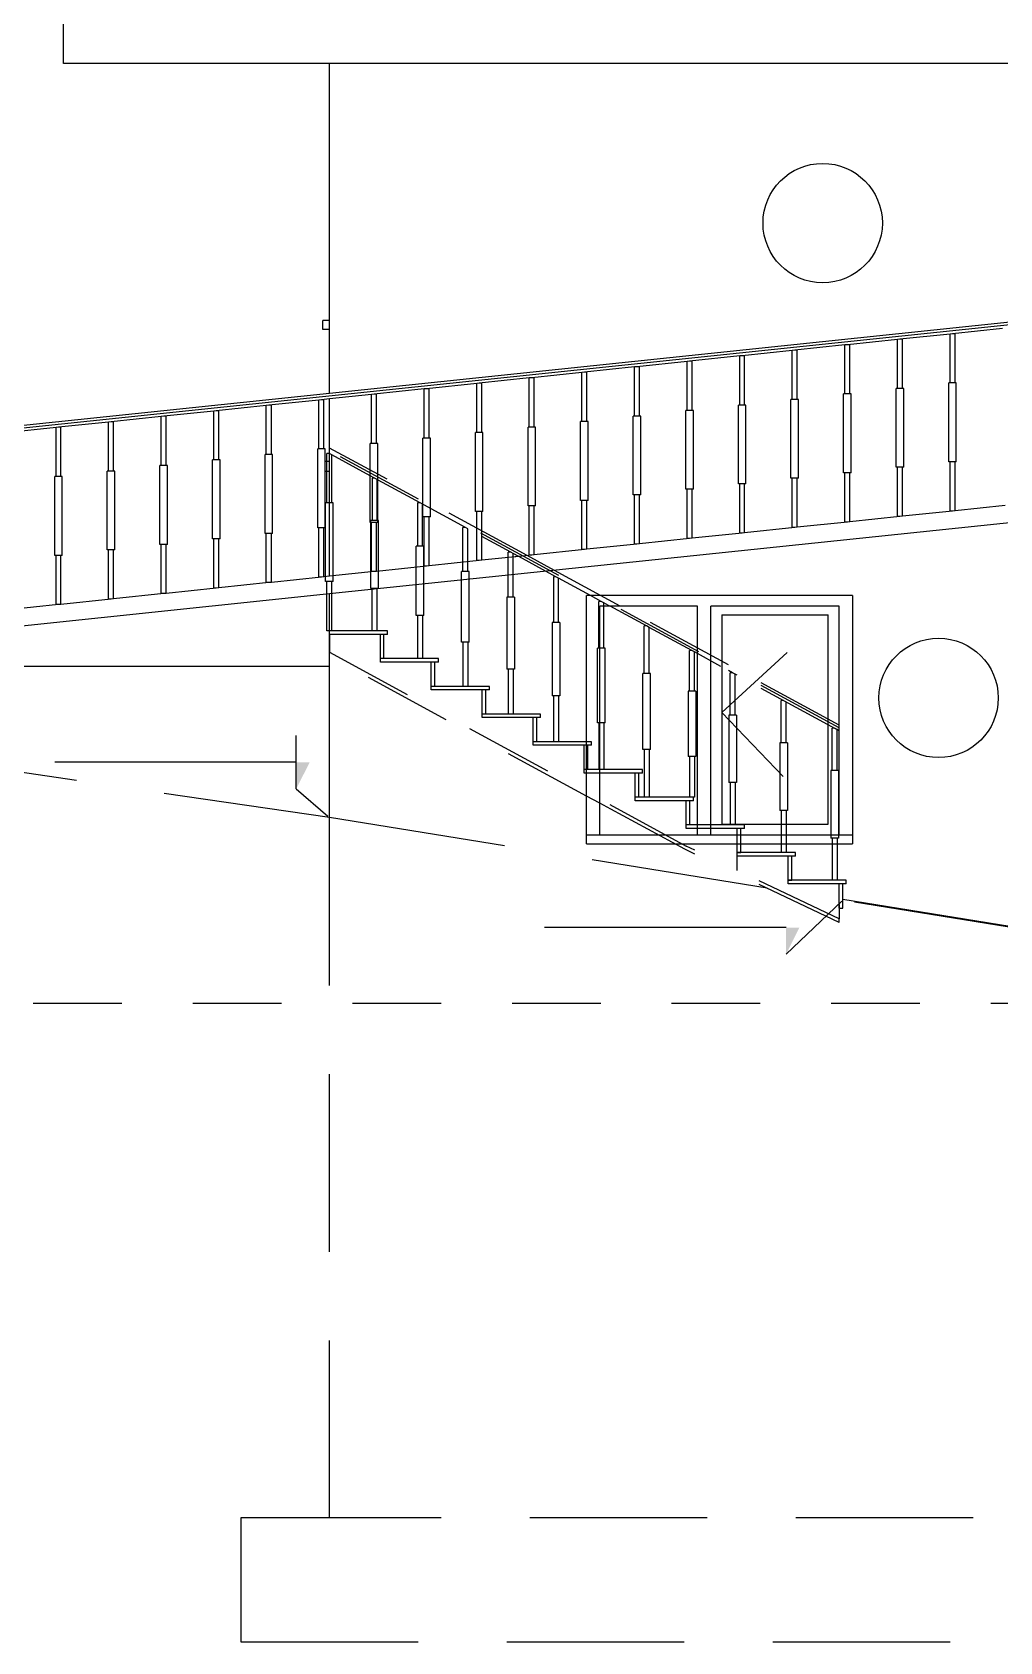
# Model space of a CAD drawing. Header units: metres. Extents: x -220 to 294, y -29 to 18.
# Drawn here: x -184.3 to -182.936, y 10.896 to 13.165 of the extents above; entities that cross this region are included whole.
import ezdxf

# ---------------------------------------------------------------- set-up
doc = ezdxf.new("R2010")
doc.units = ezdxf.units.M
doc.header["$MEASUREMENT"] = 0
doc.linetypes.add('DASHED2', pattern=[0.375, 0.25, -0.125])
doc.linetypes.add('DASHED4', pattern=[0.1875, 0.125, -0.0625])
for name, color, linetype in [('Cember', 7, 'Continuous'), ('Cizgi', 7, 'Continuous'), ('Kesit_Kot', 7, 'Continuous'), ('Rota', 7, 'Continuous')]:
    doc.layers.add(name, color=color, linetype=linetype)

msp = doc.modelspace()

# ---------------------------------------------------------------- hatches: boundary and pattern name
at = {"layer": 'Kesit_Kot', "linetype": 'Continuous', "lineweight": -3}
for points in [[(-183.9277, 12.0987), (-183.9089, 12.1362), (-183.9277, 12.1362)], [(-183.2374, 11.8655), (-183.2186, 11.903), (-183.2374, 11.903)]]:
    msp.add_hatch(color=251, dxfattribs=at).paths.add_polyline_path(points)

# ---------------------------------------------------------------- linework, layer by layer
at = {"layer": 'Cember', "color": 237, "linetype": 'Continuous', "lineweight": -3}
for centre in [(-183.1857, 12.8962), (-183.0223, 12.2268)]:
    msp.add_circle(centre, 0.0841, dxfattribs=at)
at = {"layer": 'Cizgi', "color": 251, "linetype": 'Continuous', "lineweight": -3}
for points in [[(-184.2561, 13.1212), (-184.2561, 13.2712)], [(-183.8811, 13.1212), (-184.2561, 13.1212)], [(-182.1311, 13.1212), (-183.8811, 13.1212)], [(-183.8811, 12.7587), (-183.8811, 13.1212)], [(-182.7061, 12.7752), (-184.8561, 12.5502)], [(-182.7061, 12.7791), (-183.8811, 12.6561)], [(-183.8905, 12.7462), (-183.8905, 12.7587)], [(-183.8811, 12.7587), (-183.8905, 12.7587)], [(-183.8811, 12.7462), (-183.8811, 12.7587)], [(-183.8811, 12.7462), (-183.8905, 12.7462)], [(-183.8811, 12.6561), (-183.8811, 12.7462)], [(-183.0803, 12.7321), (-183.1509, 12.7247)], [(-183.0768, 12.7325), (-183.0803, 12.7321)], [(-183.0803, 12.663), (-183.0803, 12.7321)], [(-183.0062, 12.7398), (-183.0768, 12.7325)], [(-183.0733, 12.7325), (-183.0768, 12.7325)], [(-183.0733, 12.663), (-183.0733, 12.7325)], [(-183.0027, 12.7402), (-183.0062, 12.7398)], [(-183.0062, 12.6708), (-183.0062, 12.7398)], [(-182.9321, 12.7476), (-183.0027, 12.7402)], [(-182.9991, 12.7402), (-183.0027, 12.7402)], [(-182.9991, 12.6708), (-182.9991, 12.7402)], [(-183.3027, 12.7088), (-183.3733, 12.7014)], [(-183.2992, 12.7092), (-183.3027, 12.7088)], [(-183.3027, 12.6397), (-183.3027, 12.7088)], [(-183.2286, 12.7166), (-183.2992, 12.7092)], [(-183.2957, 12.7092), (-183.2992, 12.7092)], [(-183.2957, 12.6397), (-183.2957, 12.7092)], [(-183.2251, 12.7169), (-183.2286, 12.7166)], [(-183.2286, 12.6475), (-183.2286, 12.7166)], [(-183.1545, 12.7243), (-183.2251, 12.7169)], [(-183.2215, 12.7169), (-183.2251, 12.7169)], [(-183.2215, 12.6475), (-183.2215, 12.7169)], [(-183.1509, 12.7247), (-183.1545, 12.7243)], [(-183.1545, 12.6553), (-183.1545, 12.7243)], [(-183.1474, 12.7247), (-183.1509, 12.7247)], [(-183.1474, 12.6553), (-183.1474, 12.7247)], [(-183.5252, 12.6855), (-183.5958, 12.6781)], [(-183.5216, 12.6859), (-183.5252, 12.6855)], [(-183.5252, 12.6165), (-183.5252, 12.6855)], [(-183.451, 12.6933), (-183.5216, 12.6859)], [(-183.5181, 12.6859), (-183.5216, 12.6859)], [(-183.5181, 12.6165), (-183.5181, 12.6859)], [(-183.4475, 12.6937), (-183.451, 12.6933)], [(-183.451, 12.6242), (-183.451, 12.6933)], [(-183.3769, 12.7011), (-183.4475, 12.6937)], [(-183.4439, 12.6937), (-183.4475, 12.6937)], [(-183.4439, 12.6242), (-183.4439, 12.6937)], [(-183.3733, 12.7014), (-183.3769, 12.7011)], [(-183.3769, 12.632), (-183.3769, 12.7011)], [(-183.3698, 12.7014), (-183.3733, 12.7014)], [(-183.3698, 12.632), (-183.3698, 12.7014)], [(-183.7476, 12.6623), (-183.8182, 12.6549)], [(-183.744, 12.6626), (-183.7476, 12.6623)], [(-183.7476, 12.5932), (-183.7476, 12.6623)], [(-183.6734, 12.67), (-183.744, 12.6626)], [(-183.7405, 12.6626), (-183.744, 12.6626)], [(-183.7405, 12.5932), (-183.7405, 12.6626)], [(-183.6699, 12.6704), (-183.6734, 12.67)], [(-183.6734, 12.6009), (-183.6734, 12.67)], [(-183.5993, 12.6778), (-183.6699, 12.6704)], [(-183.6664, 12.6704), (-183.6699, 12.6704)], [(-183.6664, 12.6009), (-183.6664, 12.6704)], [(-183.5958, 12.6781), (-183.5993, 12.6778)], [(-183.5993, 12.6087), (-183.5993, 12.6778)], [(-183.5922, 12.6781), (-183.5958, 12.6781)], [(-183.5922, 12.6087), (-183.5922, 12.6781)], [(-183.0821, 12.5519), (-183.0821, 12.663)], [(-183.0803, 12.663), (-183.0821, 12.663)], [(-183.0733, 12.663), (-183.0803, 12.663)], [(-183.0715, 12.663), (-183.0733, 12.663)], [(-183.0715, 12.5519), (-183.0715, 12.663)], [(-183.008, 12.5597), (-183.008, 12.6708)], [(-183.0062, 12.6708), (-183.008, 12.6708)], [(-182.9991, 12.6708), (-183.0062, 12.6708)], [(-182.9974, 12.6708), (-182.9991, 12.6708)], [(-182.9974, 12.5597), (-182.9974, 12.6708)], [(-183.8811, 12.6561), (-184.8561, 12.5541)], [(-183.97, 12.639), (-184.0406, 12.6316)], [(-183.9664, 12.6394), (-183.97, 12.639)], [(-183.97, 12.5699), (-183.97, 12.639)], [(-183.8958, 12.6467), (-183.9664, 12.6394)], [(-183.9629, 12.6394), (-183.9664, 12.6394)], [(-183.9629, 12.5699), (-183.9629, 12.6394)], [(-183.8923, 12.6471), (-183.8958, 12.6467)], [(-183.8958, 12.5777), (-183.8958, 12.6467)], [(-183.8811, 12.6483), (-183.8923, 12.6471)], [(-183.8888, 12.6471), (-183.8923, 12.6471)], [(-183.8888, 12.5777), (-183.8888, 12.6471)], [(-183.8217, 12.6545), (-183.8811, 12.6483)], [(-183.8811, 12.56), (-183.8811, 12.6483)], [(-183.8182, 12.6549), (-183.8217, 12.6545)], [(-183.8217, 12.5854), (-183.8217, 12.6545)], [(-183.8146, 12.6549), (-183.8182, 12.6549)], [(-183.8146, 12.5854), (-183.8146, 12.6549)], [(-183.3045, 12.5286), (-183.3045, 12.6397)], [(-183.3027, 12.6397), (-183.3045, 12.6397)], [(-183.2957, 12.6397), (-183.3027, 12.6397)], [(-183.2939, 12.6397), (-183.2957, 12.6397)], [(-183.2939, 12.5286), (-183.2939, 12.6397)], [(-183.2304, 12.5364), (-183.2304, 12.6475)], [(-183.2286, 12.6475), (-183.2304, 12.6475)], [(-183.2215, 12.6475), (-183.2286, 12.6475)], [(-183.2198, 12.6475), (-183.2215, 12.6475)], [(-183.2198, 12.5364), (-183.2198, 12.6475)], [(-183.1562, 12.5441), (-183.1562, 12.6553)], [(-183.1545, 12.6553), (-183.1562, 12.6553)], [(-183.1474, 12.6553), (-183.1545, 12.6553)], [(-183.1456, 12.6553), (-183.1474, 12.6553)], [(-183.1456, 12.5441), (-183.1456, 12.6553)], [(-184.1924, 12.6157), (-184.263, 12.6083)], [(-184.1889, 12.6161), (-184.1924, 12.6157)], [(-184.1924, 12.5466), (-184.1924, 12.6157)], [(-184.1183, 12.6235), (-184.1889, 12.6161)], [(-184.1853, 12.6161), (-184.1889, 12.6161)], [(-184.1853, 12.5466), (-184.1853, 12.6161)], [(-184.1147, 12.6238), (-184.1183, 12.6235)], [(-184.1183, 12.5544), (-184.1183, 12.6235)], [(-184.0441, 12.6312), (-184.1147, 12.6238)], [(-184.1112, 12.6238), (-184.1147, 12.6238)], [(-184.1112, 12.5544), (-184.1112, 12.6238)], [(-184.0406, 12.6316), (-184.0441, 12.6312)], [(-184.0441, 12.5622), (-184.0441, 12.6312)], [(-184.037, 12.6316), (-184.0406, 12.6316)], [(-184.037, 12.5622), (-184.037, 12.6316)], [(-183.5269, 12.5053), (-183.5269, 12.6165)], [(-183.5252, 12.6165), (-183.5269, 12.6165)], [(-183.5181, 12.6165), (-183.5252, 12.6165)], [(-183.5163, 12.6165), (-183.5181, 12.6165)], [(-183.5163, 12.5053), (-183.5163, 12.6165)], [(-183.4528, 12.5131), (-183.4528, 12.6242)], [(-183.451, 12.6242), (-183.4528, 12.6242)], [(-183.4439, 12.6242), (-183.451, 12.6242)], [(-183.4422, 12.6242), (-183.4439, 12.6242)], [(-183.4422, 12.5131), (-183.4422, 12.6242)], [(-183.3786, 12.5209), (-183.3786, 12.632)], [(-183.3769, 12.632), (-183.3786, 12.632)], [(-183.3698, 12.632), (-183.3769, 12.632)], [(-183.368, 12.632), (-183.3698, 12.632)], [(-183.368, 12.5209), (-183.368, 12.632)], [(-184.2665, 12.6079), (-184.3371, 12.6006)], [(-184.263, 12.6083), (-184.2665, 12.6079)], [(-184.2665, 12.5389), (-184.2665, 12.6079)], [(-184.2595, 12.6083), (-184.263, 12.6083)], [(-184.2595, 12.5389), (-184.2595, 12.6083)], [(-183.7493, 12.4821), (-183.7493, 12.5932)], [(-183.7476, 12.5932), (-183.7493, 12.5932)], [(-183.7405, 12.5932), (-183.7476, 12.5932)], [(-183.7387, 12.5932), (-183.7405, 12.5932)], [(-183.7387, 12.4821), (-183.7387, 12.5932)], [(-183.6752, 12.4898), (-183.6752, 12.6009)], [(-183.6734, 12.6009), (-183.6752, 12.6009)], [(-183.6664, 12.6009), (-183.6734, 12.6009)], [(-183.6646, 12.6009), (-183.6664, 12.6009)], [(-183.6646, 12.4898), (-183.6646, 12.6009)], [(-183.6011, 12.4976), (-183.6011, 12.6087)], [(-183.5993, 12.6087), (-183.6011, 12.6087)], [(-183.5922, 12.6087), (-183.5993, 12.6087)], [(-183.5905, 12.6087), (-183.5922, 12.6087)], [(-183.5905, 12.4976), (-183.5905, 12.6087)], [(-183.8976, 12.4666), (-183.8976, 12.5777)], [(-183.8958, 12.5777), (-183.8976, 12.5777)], [(-183.8888, 12.5777), (-183.8958, 12.5777)], [(-183.887, 12.5777), (-183.8888, 12.5777)], [(-183.887, 12.56), (-183.887, 12.5777)], [(-183.8235, 12.4743), (-183.8235, 12.5854)], [(-183.8217, 12.5854), (-183.8235, 12.5854)], [(-183.8146, 12.5854), (-183.8217, 12.5854)], [(-183.8129, 12.5854), (-183.8146, 12.5854)], [(-183.8129, 12.4743), (-183.8129, 12.5854)], [(-184.12, 12.4433), (-184.12, 12.5544)], [(-184.1183, 12.5544), (-184.12, 12.5544)], [(-184.1112, 12.5544), (-184.1183, 12.5544)], [(-184.1094, 12.5544), (-184.1112, 12.5544)], [(-184.1094, 12.4433), (-184.1094, 12.5544)], [(-184.0459, 12.451), (-184.0459, 12.5622)], [(-184.0441, 12.5622), (-184.0459, 12.5622)], [(-184.037, 12.5622), (-184.0441, 12.5622)], [(-184.0353, 12.5622), (-184.037, 12.5622)], [(-184.0353, 12.451), (-184.0353, 12.5622)], [(-183.9717, 12.4588), (-183.9717, 12.5699)], [(-183.97, 12.5699), (-183.9717, 12.5699)], [(-183.9629, 12.5699), (-183.97, 12.5699)], [(-183.9611, 12.5699), (-183.9629, 12.5699)], [(-183.9611, 12.4588), (-183.9611, 12.5699)], [(-183.8811, 12.56), (-183.887, 12.56)], [(-183.887, 12.5462), (-183.887, 12.56)], [(-183.8811, 12.5462), (-183.8811, 12.56)], [(-183.0803, 12.5519), (-183.0821, 12.5519)], [(-183.0803, 12.4825), (-183.0803, 12.5519)], [(-183.0733, 12.5519), (-183.0803, 12.5519)], [(-183.0733, 12.4828), (-183.0733, 12.5519)], [(-183.0715, 12.5519), (-183.0733, 12.5519)], [(-183.0062, 12.5597), (-183.008, 12.5597)], [(-183.0062, 12.4902), (-183.0062, 12.5597)], [(-182.9991, 12.5597), (-183.0062, 12.5597)], [(-182.9991, 12.4906), (-182.9991, 12.5597)], [(-182.9974, 12.5597), (-182.9991, 12.5597)], [(-184.2683, 12.4278), (-184.2683, 12.5389)], [(-184.2665, 12.5389), (-184.2683, 12.5389)], [(-184.2595, 12.5389), (-184.2665, 12.5389)], [(-184.2577, 12.5389), (-184.2595, 12.5389)], [(-184.2577, 12.4278), (-184.2577, 12.5389)], [(-184.1942, 12.4355), (-184.1942, 12.5466)], [(-184.1924, 12.5466), (-184.1942, 12.5466)], [(-184.1853, 12.5466), (-184.1924, 12.5466)], [(-184.1836, 12.5466), (-184.1853, 12.5466)], [(-184.1836, 12.4355), (-184.1836, 12.5466)], [(-183.8811, 12.5462), (-183.887, 12.5462)], [(-183.887, 12.4666), (-183.887, 12.5462)], [(-183.8811, 12.3983), (-183.8811, 12.5462)], [(-183.3027, 12.5286), (-183.3045, 12.5286)], [(-183.3027, 12.4592), (-183.3027, 12.5286)], [(-183.2957, 12.5286), (-183.3027, 12.5286)], [(-183.2957, 12.4596), (-183.2957, 12.5286)], [(-183.2939, 12.5286), (-183.2957, 12.5286)], [(-183.2286, 12.5364), (-183.2304, 12.5364)], [(-183.2286, 12.4669), (-183.2286, 12.5364)], [(-183.2215, 12.5364), (-183.2286, 12.5364)], [(-183.2198, 12.5364), (-183.2215, 12.5364)], [(-183.2215, 12.5212), (-183.2215, 12.5364)], [(-183.1545, 12.5441), (-183.1562, 12.5441)], [(-183.1545, 12.5212), (-183.1545, 12.5441)], [(-183.1474, 12.5441), (-183.1545, 12.5441)], [(-183.1474, 12.4751), (-183.1474, 12.5441)], [(-183.1456, 12.5441), (-183.1474, 12.5441)], [(-183.5252, 12.5053), (-183.5269, 12.5053)], [(-183.5252, 12.4359), (-183.5252, 12.5053)], [(-183.5181, 12.5053), (-183.5252, 12.5053)], [(-183.5181, 12.4363), (-183.5181, 12.5053)], [(-183.5163, 12.5053), (-183.5181, 12.5053)], [(-183.451, 12.5131), (-183.4528, 12.5131)], [(-183.451, 12.4437), (-183.451, 12.5131)], [(-183.4439, 12.5131), (-183.451, 12.5131)], [(-183.4439, 12.444), (-183.4439, 12.5131)], [(-183.4422, 12.5131), (-183.4439, 12.5131)], [(-183.3769, 12.5209), (-183.3786, 12.5209)], [(-183.3769, 12.4514), (-183.3769, 12.5209)], [(-183.3698, 12.5209), (-183.3769, 12.5209)], [(-183.3698, 12.4518), (-183.3698, 12.5209)], [(-183.368, 12.5209), (-183.3698, 12.5209)], [(-183.2215, 12.4673), (-183.2215, 12.5212)], [(-183.1545, 12.4747), (-183.1545, 12.5212)], [(-182.7061, 12.4962), (-183.8811, 12.3733)], [(-183.7476, 12.4821), (-183.7493, 12.4821)], [(-183.7476, 12.4126), (-183.7476, 12.4821)], [(-183.7405, 12.4821), (-183.7476, 12.4821)], [(-183.7405, 12.413), (-183.7405, 12.4821)], [(-183.7387, 12.4821), (-183.7405, 12.4821)], [(-183.6734, 12.4898), (-183.6752, 12.4898)], [(-183.6734, 12.4204), (-183.6734, 12.4898)], [(-183.6664, 12.4898), (-183.6734, 12.4898)], [(-183.6664, 12.4208), (-183.6664, 12.4898)], [(-183.6646, 12.4898), (-183.6664, 12.4898)], [(-183.5993, 12.4976), (-183.6011, 12.4976)], [(-183.5993, 12.4281), (-183.5993, 12.4976)], [(-183.5922, 12.4976), (-183.5993, 12.4976)], [(-183.5922, 12.4285), (-183.5922, 12.4976)], [(-183.5905, 12.4976), (-183.5922, 12.4976)], [(-183.0768, 12.4825), (-183.1474, 12.4751)], [(-183.0768, 12.4825), (-183.0803, 12.4825)], [(-183.0733, 12.4828), (-183.0768, 12.4825)], [(-183.0027, 12.4902), (-183.0733, 12.4828)], [(-183.0027, 12.4902), (-183.0062, 12.4902)], [(-182.9991, 12.4906), (-183.0027, 12.4902)], [(-182.9285, 12.498), (-182.9991, 12.4906)], [(-183.97, 12.4588), (-183.9717, 12.4588)], [(-183.97, 12.3894), (-183.97, 12.4588)], [(-183.9629, 12.4588), (-183.97, 12.4588)], [(-183.9629, 12.3897), (-183.9629, 12.4588)], [(-183.9611, 12.4588), (-183.9629, 12.4588)], [(-183.8958, 12.4666), (-183.8976, 12.4666)], [(-183.8958, 12.3971), (-183.8958, 12.4666)], [(-183.8888, 12.4666), (-183.8958, 12.4666)], [(-183.8888, 12.3975), (-183.8888, 12.4666)], [(-183.887, 12.4666), (-183.8888, 12.4666)], [(-183.8217, 12.4743), (-183.8235, 12.4743)], [(-183.8217, 12.4049), (-183.8217, 12.4743)], [(-183.8146, 12.4743), (-183.8217, 12.4743)], [(-183.8146, 12.4052), (-183.8146, 12.4743)], [(-183.8129, 12.4743), (-183.8146, 12.4743)], [(-183.2992, 12.4592), (-183.3698, 12.4518)], [(-183.2992, 12.4592), (-183.3027, 12.4592)], [(-183.2957, 12.4596), (-183.2992, 12.4592)], [(-183.2251, 12.4669), (-183.2957, 12.4596)], [(-183.2251, 12.4669), (-183.2286, 12.4669)], [(-183.2215, 12.4673), (-183.2251, 12.4669)], [(-183.1509, 12.4747), (-183.2215, 12.4673)], [(-183.1509, 12.4747), (-183.1545, 12.4747)], [(-183.1474, 12.4751), (-183.1509, 12.4747)], [(-184.1924, 12.4355), (-184.1942, 12.4355)], [(-184.1924, 12.3661), (-184.1924, 12.4355)], [(-184.1853, 12.4355), (-184.1924, 12.4355)], [(-184.1853, 12.3664), (-184.1853, 12.4355)], [(-184.1836, 12.4355), (-184.1853, 12.4355)], [(-184.1183, 12.4433), (-184.12, 12.4433)], [(-184.1183, 12.3738), (-184.1183, 12.4433)], [(-184.1112, 12.4433), (-184.1183, 12.4433)], [(-184.1112, 12.3742), (-184.1112, 12.4433)], [(-184.1094, 12.4433), (-184.1112, 12.4433)], [(-184.0441, 12.451), (-184.0459, 12.451)], [(-184.0441, 12.3816), (-184.0441, 12.451)], [(-184.037, 12.451), (-184.0441, 12.451)], [(-184.037, 12.382), (-184.037, 12.451)], [(-184.0353, 12.451), (-184.037, 12.451)], [(-183.5216, 12.4359), (-183.5922, 12.4285)], [(-183.5216, 12.4359), (-183.5252, 12.4359)], [(-183.5181, 12.4363), (-183.5216, 12.4359)], [(-183.4475, 12.4437), (-183.5181, 12.4363)], [(-183.4475, 12.4437), (-183.451, 12.4437)], [(-183.4439, 12.444), (-183.4475, 12.4437)], [(-183.3733, 12.4514), (-183.4439, 12.444)], [(-183.3733, 12.4514), (-183.3769, 12.4514)], [(-183.3698, 12.4518), (-183.3733, 12.4514)], [(-184.2665, 12.4278), (-184.2683, 12.4278)], [(-184.2665, 12.3583), (-184.2665, 12.4278)], [(-184.2595, 12.4278), (-184.2665, 12.4278)], [(-184.2595, 12.3587), (-184.2595, 12.4278)], [(-184.2577, 12.4278), (-184.2595, 12.4278)], [(-183.744, 12.4126), (-183.8146, 12.4052)], [(-183.744, 12.4126), (-183.7476, 12.4126)], [(-183.7405, 12.413), (-183.744, 12.4126)], [(-183.6699, 12.4204), (-183.7405, 12.413)], [(-183.6699, 12.4204), (-183.6734, 12.4204)], [(-183.6664, 12.4208), (-183.6699, 12.4204)], [(-183.5958, 12.4281), (-183.6664, 12.4208)], [(-183.5958, 12.4281), (-183.5993, 12.4281)], [(-183.5922, 12.4285), (-183.5958, 12.4281)], [(-183.9664, 12.3894), (-184.037, 12.382)], [(-183.9664, 12.3894), (-183.97, 12.3894)], [(-183.9629, 12.3897), (-183.9664, 12.3894)], [(-183.8923, 12.3971), (-183.9629, 12.3897)], [(-183.8923, 12.3971), (-183.8958, 12.3971)], [(-183.8888, 12.3975), (-183.8923, 12.3971)], [(-183.8811, 12.3983), (-183.8888, 12.3975)], [(-183.8182, 12.4049), (-183.8811, 12.3983)], [(-183.8182, 12.4049), (-183.8217, 12.4049)], [(-183.8146, 12.4052), (-183.8182, 12.4049)], [(-183.8811, 12.3733), (-184.8561, 12.2712)], [(-184.1889, 12.3661), (-184.2595, 12.3587)], [(-184.1889, 12.3661), (-184.1924, 12.3661)], [(-184.1853, 12.3664), (-184.1889, 12.3661)], [(-184.1147, 12.3738), (-184.1853, 12.3664)], [(-184.1147, 12.3738), (-184.1183, 12.3738)], [(-184.1112, 12.3742), (-184.1147, 12.3738)], [(-184.0406, 12.3816), (-184.1112, 12.3742)], [(-184.0406, 12.3816), (-184.0441, 12.3816)], [(-184.037, 12.382), (-184.0406, 12.3816)], [(-183.8811, 12.0587), (-183.8811, 12.3733)], [(-183.5186, 12.0212), (-183.5186, 12.3712)], [(-183.1436, 12.3712), (-183.5186, 12.3712)], [(-183.1436, 12.3712), (-183.1436, 12.0212)], [(-184.263, 12.3583), (-184.3336, 12.3509)], [(-184.263, 12.3583), (-184.2665, 12.3583)], [(-184.2595, 12.3587), (-184.263, 12.3583)], [(-183.3624, 12.3562), (-183.4999, 12.3562)], [(-183.4999, 12.0337), (-183.4999, 12.3562)], [(-183.3624, 12.0337), (-183.3624, 12.3562)], [(-183.1624, 12.3562), (-183.3436, 12.3562)], [(-183.3436, 12.0337), (-183.3436, 12.3562)], [(-183.328, 12.3437), (-183.328, 12.0487)], [(-183.328, 12.3437), (-183.178, 12.3437)], [(-183.178, 12.0487), (-183.178, 12.3437)], [(-183.1624, 12.0337), (-183.1624, 12.3562)], [(-183.8811, 12.2712), (-186.1102, 12.2712)], [(-183.328, 12.0487), (-183.178, 12.0487)], [(-183.5186, 12.0337), (-183.1436, 12.0337)], [(-183.5186, 12.0212), (-183.1436, 12.0212)], [(-183.1574, 11.9431), (-180.8439, 11.5693)]]:
    msp.add_lwpolyline(points, dxfattribs=at)
at = {"layer": 'Cizgi', "color": 251, "linetype": 'DASHED4', "lineweight": -3}
for points in [[(-183.8811, 12.5712), (-183.8846, 12.5712)], [(-183.8846, 12.56), (-183.8846, 12.5712)], [(-183.6022, 12.4275), (-183.8811, 12.5791)], [(-183.1624, 12.1845), (-183.8811, 12.5752)], [(-183.8776, 12.5693), (-183.8811, 12.5712)], [(-183.8846, 12.5462), (-183.8846, 12.56)], [(-183.8776, 12.5018), (-183.8776, 12.5693)], [(-183.8235, 12.5399), (-183.8776, 12.5693)], [(-183.8846, 12.5018), (-183.8846, 12.5462)], [(-183.7533, 12.5018), (-183.8235, 12.5399)], [(-183.8172, 12.5365), (-183.8207, 12.5365)], [(-183.8207, 12.5365), (-183.8207, 12.4767)], [(-183.8137, 12.4767), (-183.8137, 12.5346)], [(-183.8846, 12.5018), (-183.8864, 12.5018)], [(-183.8864, 12.3977), (-183.8864, 12.5018)], [(-183.8776, 12.5018), (-183.8846, 12.5018)], [(-183.8758, 12.5018), (-183.8776, 12.5018)], [(-183.8758, 12.3988), (-183.8758, 12.5018)], [(-183.7533, 12.5018), (-183.7569, 12.5018)], [(-183.7569, 12.5018), (-183.7569, 12.4408)], [(-183.6894, 12.4671), (-183.7533, 12.5018)], [(-183.7498, 12.4408), (-183.7498, 12.4999)], [(-183.8207, 12.4767), (-183.8225, 12.4767)], [(-183.8225, 12.4743), (-183.8225, 12.4767)], [(-183.8225, 12.4044), (-183.8225, 12.4743)], [(-183.8137, 12.4767), (-183.8207, 12.4767)], [(-183.8129, 12.4767), (-183.8137, 12.4767)], [(-183.8119, 12.4767), (-183.8129, 12.4767)], [(-183.8119, 12.4055), (-183.8119, 12.4767)], [(-183.6894, 12.4671), (-183.693, 12.4671)], [(-183.693, 12.418), (-183.693, 12.4671)], [(-183.6859, 12.4652), (-183.6894, 12.4671)], [(-183.6859, 12.4187), (-183.6859, 12.4652)], [(-183.7569, 12.4408), (-183.7586, 12.4408)], [(-183.7586, 12.4111), (-183.7586, 12.4408)], [(-183.7498, 12.4408), (-183.7569, 12.4408)], [(-183.748, 12.4408), (-183.7498, 12.4408)], [(-183.748, 12.4122), (-183.748, 12.4408)], [(-183.6255, 12.4324), (-183.6664, 12.4545)], [(-183.748, 12.3872), (-183.748, 12.4122)], [(-183.693, 12.4049), (-183.693, 12.418)], [(-183.6859, 12.4049), (-183.6859, 12.4187)], [(-183.6255, 12.4324), (-183.6291, 12.4324)], [(-183.6291, 12.4247), (-183.6291, 12.4324)], [(-183.6291, 12.3997), (-183.6291, 12.4247)], [(-183.622, 12.4304), (-183.6255, 12.4324)], [(-183.622, 12.4254), (-183.622, 12.4304)], [(-183.6142, 12.4262), (-183.622, 12.4304)], [(-183.6142, 12.4262), (-183.622, 12.4254)], [(-183.622, 12.4004), (-183.622, 12.4254)], [(-183.5757, 12.4052), (-183.6142, 12.4262)], [(-183.5636, 12.4065), (-183.6022, 12.4275)], [(-183.8864, 12.3907), (-183.8864, 12.3977)], [(-183.8846, 12.3907), (-183.8864, 12.3907)], [(-183.8776, 12.3907), (-183.8846, 12.3907)], [(-183.8846, 12.3212), (-183.8846, 12.3907)], [(-183.8758, 12.3907), (-183.8776, 12.3907)], [(-183.8776, 12.3212), (-183.8776, 12.3907)], [(-183.8758, 12.3907), (-183.8758, 12.3988)], [(-183.8225, 12.381), (-183.8225, 12.4044)], [(-183.8119, 12.381), (-183.8119, 12.4055)], [(-183.7586, 12.3861), (-183.7586, 12.4111)], [(-183.693, 12.4049), (-183.6947, 12.4049)], [(-183.6947, 12.3928), (-183.6947, 12.4049)], [(-183.6947, 12.3053), (-183.6947, 12.3928)], [(-183.6859, 12.4049), (-183.693, 12.4049)], [(-183.6841, 12.4049), (-183.6859, 12.4049)], [(-183.6841, 12.3939), (-183.6841, 12.4049)], [(-183.6841, 12.3053), (-183.6841, 12.3939)], [(-183.6291, 12.3689), (-183.6291, 12.3997)], [(-183.622, 12.3689), (-183.622, 12.4004)], [(-183.5617, 12.3976), (-183.5757, 12.4052)], [(-183.5617, 12.3976), (-183.5652, 12.3976)], [(-183.5652, 12.3976), (-183.5652, 12.333)], [(-183.4987, 12.3712), (-183.5636, 12.4065)], [(-183.5581, 12.3957), (-183.5617, 12.3976)], [(-183.5581, 12.333), (-183.5581, 12.3957)], [(-183.5131, 12.3712), (-183.5581, 12.3957)], [(-183.8207, 12.381), (-183.8225, 12.381)], [(-183.8137, 12.381), (-183.8207, 12.381)], [(-183.8207, 12.3796), (-183.8207, 12.381)], [(-183.8207, 12.3212), (-183.8207, 12.3796)], [(-183.8119, 12.381), (-183.8137, 12.381)], [(-183.8137, 12.3803), (-183.8137, 12.381)], [(-183.8137, 12.3212), (-183.8137, 12.3803)], [(-183.7586, 12.3432), (-183.7586, 12.3861)], [(-183.748, 12.3432), (-183.748, 12.3872)], [(-183.6308, 12.3689), (-183.6308, 12.2675)], [(-183.6291, 12.3689), (-183.6308, 12.3689)], [(-183.622, 12.3689), (-183.6291, 12.3689)], [(-183.6202, 12.3689), (-183.622, 12.3689)], [(-183.6202, 12.3689), (-183.6202, 12.2675)], [(-183.4978, 12.3629), (-183.5131, 12.3712)], [(-183.4874, 12.3651), (-183.4987, 12.3712)], [(-183.4978, 12.3629), (-183.5013, 12.3629)], [(-183.5013, 12.3574), (-183.5013, 12.3629)], [(-183.5013, 12.2971), (-183.5013, 12.3574)], [(-183.4942, 12.361), (-183.4978, 12.3629)], [(-183.4942, 12.3562), (-183.4942, 12.361)], [(-183.4874, 12.3573), (-183.4942, 12.361)], [(-183.4942, 12.2971), (-183.4942, 12.3562)], [(-183.4711, 12.3562), (-183.4874, 12.3651)], [(-183.4855, 12.3562), (-183.4874, 12.3573)], [(-183.4339, 12.3282), (-183.4855, 12.3562)], [(-183.3186, 12.2734), (-183.4711, 12.3562)], [(-183.328, 12.2061), (-183.178, 12.3437)], [(-183.8811, 12.3212), (-183.8846, 12.3212)], [(-183.8776, 12.3212), (-183.8811, 12.3212)], [(-183.8207, 12.3212), (-183.8776, 12.3212)], [(-183.8137, 12.3212), (-183.8207, 12.3212)], [(-183.7992, 12.3212), (-183.8137, 12.3212)], [(-183.7992, 12.3162), (-183.7992, 12.3212)], [(-183.7569, 12.3432), (-183.7586, 12.3432)], [(-183.7569, 12.3432), (-183.7569, 12.2822)], [(-183.7498, 12.3432), (-183.7569, 12.3432)], [(-183.7498, 12.3432), (-183.7498, 12.2822)], [(-183.748, 12.3432), (-183.7498, 12.3432)], [(-183.567, 12.333), (-183.567, 12.2296)], [(-183.5652, 12.333), (-183.567, 12.333)], [(-183.5581, 12.333), (-183.5652, 12.333)], [(-183.5564, 12.333), (-183.5581, 12.333)], [(-183.5564, 12.333), (-183.5564, 12.2296)], [(-183.4339, 12.3282), (-183.4374, 12.3282)], [(-183.4374, 12.2712), (-183.4374, 12.3282)], [(-183.4303, 12.3263), (-183.4339, 12.3282)], [(-183.4303, 12.2712), (-183.4303, 12.3263)], [(-183.37, 12.2935), (-183.4303, 12.3263)], [(-183.8092, 12.3162), (-183.8811, 12.3162)], [(-183.8811, 12.3162), (-183.8811, 12.2912)], [(-183.8092, 12.2822), (-183.8092, 12.3162)], [(-183.8042, 12.3162), (-183.8092, 12.3162)], [(-183.8042, 12.2822), (-183.8042, 12.3162)], [(-183.7992, 12.3162), (-183.8042, 12.3162)], [(-183.693, 12.3053), (-183.6947, 12.3053)], [(-183.693, 12.3053), (-183.693, 12.2431)], [(-183.6859, 12.3053), (-183.693, 12.3053)], [(-183.6859, 12.3053), (-183.6859, 12.2431)], [(-183.6841, 12.3053), (-183.6859, 12.3053)], [(-183.8811, 12.2912), (-183.378, 12.0178)], [(-183.5186, 12.0885), (-183.8811, 12.2856)], [(-183.8092, 12.2772), (-183.8092, 12.2822)], [(-183.8042, 12.2822), (-183.8092, 12.2822)], [(-183.7374, 12.2772), (-183.8092, 12.2772)], [(-183.7569, 12.2822), (-183.8042, 12.2822)], [(-183.7498, 12.2822), (-183.7569, 12.2822)], [(-183.7274, 12.2822), (-183.7498, 12.2822)], [(-183.7374, 12.2431), (-183.7374, 12.2772)], [(-183.7324, 12.2772), (-183.7374, 12.2772)], [(-183.7324, 12.2431), (-183.7324, 12.2772)], [(-183.7274, 12.2772), (-183.7324, 12.2772)], [(-183.7274, 12.2772), (-183.7274, 12.2822)], [(-183.5013, 12.2971), (-183.5031, 12.2971)], [(-183.5031, 12.2712), (-183.5031, 12.2971)], [(-183.4942, 12.2971), (-183.5013, 12.2971)], [(-183.4925, 12.2971), (-183.4942, 12.2971)], [(-183.4925, 12.2712), (-183.4925, 12.2971)], [(-183.37, 12.2935), (-183.3735, 12.2935)], [(-183.3735, 12.2712), (-183.3735, 12.2935)], [(-183.3665, 12.2916), (-183.37, 12.2935)], [(-183.3665, 12.2712), (-183.3665, 12.2916)], [(-183.3291, 12.2712), (-183.3665, 12.2916)], [(-183.6291, 12.2675), (-183.6308, 12.2675)], [(-183.6291, 12.2675), (-183.6291, 12.2041)], [(-183.622, 12.2675), (-183.6291, 12.2675)], [(-183.622, 12.2675), (-183.622, 12.2041)], [(-183.6202, 12.2675), (-183.622, 12.2675)], [(-183.5031, 12.2687), (-183.5031, 12.2712)], [(-183.5031, 12.2588), (-183.5031, 12.2687)], [(-183.5031, 12.2562), (-183.5031, 12.2588)], [(-183.5031, 12.1918), (-183.5031, 12.2562)], [(-183.4925, 12.2562), (-183.4925, 12.2712)], [(-183.4925, 12.2503), (-183.4925, 12.2562)], [(-183.4374, 12.2612), (-183.4392, 12.2612)], [(-183.4392, 12.2562), (-183.4392, 12.2612)], [(-183.4392, 12.2437), (-183.4392, 12.2562)], [(-183.4374, 12.2612), (-183.4374, 12.2712)], [(-183.4303, 12.2612), (-183.4374, 12.2612)], [(-183.4303, 12.2612), (-183.4303, 12.2712)], [(-183.4286, 12.2612), (-183.4303, 12.2612)], [(-183.4286, 12.2562), (-183.4286, 12.2612)], [(-183.4286, 12.2437), (-183.4286, 12.2562)], [(-183.3735, 12.2562), (-183.3735, 12.2712)], [(-183.3735, 12.2437), (-183.3735, 12.2562)], [(-183.3665, 12.2562), (-183.3665, 12.2712)], [(-183.3665, 12.2437), (-183.3665, 12.2562)], [(-183.1624, 12.1806), (-183.3291, 12.2712)], [(-183.1624, 12.1884), (-183.3186, 12.2734)], [(-183.3127, 12.2623), (-183.3186, 12.2655)], [(-183.3127, 12.2623), (-183.3162, 12.2623)], [(-183.3162, 12.2581), (-183.3162, 12.2623)], [(-183.3162, 12.2562), (-183.3162, 12.2581)], [(-183.3162, 12.2027), (-183.3162, 12.2562)], [(-183.3092, 12.2604), (-183.3127, 12.2623)], [(-183.3061, 12.2587), (-183.3092, 12.2604)], [(-183.3092, 12.2562), (-183.3092, 12.2604)], [(-183.3092, 12.2027), (-183.3092, 12.2562)], [(-183.7374, 12.2381), (-183.7374, 12.2431)], [(-183.7324, 12.2431), (-183.7374, 12.2431)], [(-183.6655, 12.2381), (-183.7374, 12.2381)], [(-183.693, 12.2431), (-183.7324, 12.2431)], [(-183.6859, 12.2431), (-183.693, 12.2431)], [(-183.6555, 12.2431), (-183.6859, 12.2431)], [(-183.6655, 12.2041), (-183.6655, 12.2381)], [(-183.6605, 12.2381), (-183.6655, 12.2381)], [(-183.6605, 12.2041), (-183.6605, 12.2381)], [(-183.6555, 12.2381), (-183.6605, 12.2381)], [(-183.6555, 12.2381), (-183.6555, 12.2431)], [(-183.4925, 12.1918), (-183.4925, 12.2503)], [(-183.4392, 12.1539), (-183.4392, 12.2437)], [(-183.4286, 12.1539), (-183.4286, 12.2437)], [(-183.3753, 12.2361), (-183.3753, 12.1443)], [(-183.3735, 12.2361), (-183.3753, 12.2361)], [(-183.3735, 12.2361), (-183.3735, 12.2437)], [(-183.3665, 12.2361), (-183.3735, 12.2361)], [(-183.3665, 12.2361), (-183.3665, 12.2437)], [(-183.3647, 12.2361), (-183.3665, 12.2361)], [(-183.3647, 12.2361), (-183.3647, 12.1443)], [(-183.5652, 12.2296), (-183.567, 12.2296)], [(-183.5652, 12.2296), (-183.5652, 12.165)], [(-183.5581, 12.2296), (-183.5652, 12.2296)], [(-183.5581, 12.2296), (-183.5581, 12.165)], [(-183.5564, 12.2296), (-183.5581, 12.2296)], [(-183.2408, 12.2233), (-183.2444, 12.2233)], [(-183.2444, 12.2191), (-183.2444, 12.2233)], [(-183.2444, 12.2172), (-183.2444, 12.2191)], [(-183.2444, 12.1637), (-183.2444, 12.2172)], [(-183.2373, 12.2172), (-183.2373, 12.2213)], [(-183.2373, 12.1637), (-183.2373, 12.2172)], [(-183.6655, 12.1991), (-183.6655, 12.2041)], [(-183.6605, 12.2041), (-183.6655, 12.2041)], [(-183.5936, 12.1991), (-183.6655, 12.1991)], [(-183.6291, 12.2041), (-183.6605, 12.2041)], [(-183.622, 12.2041), (-183.6291, 12.2041)], [(-183.5836, 12.2041), (-183.622, 12.2041)], [(-183.5936, 12.165), (-183.5936, 12.1991)], [(-183.5886, 12.1991), (-183.5936, 12.1991)], [(-183.5886, 12.165), (-183.5886, 12.1991)], [(-183.5836, 12.1991), (-183.5886, 12.1991)], [(-183.5836, 12.1991), (-183.5836, 12.2041)], [(-183.5013, 12.1918), (-183.5031, 12.1918)], [(-183.5013, 12.1918), (-183.5013, 12.1259)], [(-183.4942, 12.1918), (-183.5013, 12.1918)], [(-183.4942, 12.1918), (-183.4942, 12.1259)], [(-183.4925, 12.1918), (-183.4942, 12.1918)], [(-183.328, 12.2061), (-183.178, 12.05)], [(-183.318, 12.2027), (-183.318, 12.1074)], [(-183.3162, 12.2027), (-183.318, 12.2027)], [(-183.3092, 12.2027), (-183.3162, 12.2027)], [(-183.3074, 12.2027), (-183.3092, 12.2027)], [(-183.3074, 12.2027), (-183.3074, 12.1074)], [(-183.1624, 12.1806), (-183.1624, 12.1884)], [(-183.5936, 12.16), (-183.5936, 12.165)], [(-183.5886, 12.165), (-183.5936, 12.165)], [(-183.5652, 12.165), (-183.5886, 12.165)], [(-183.5581, 12.165), (-183.5652, 12.165)], [(-183.5186, 12.165), (-183.5581, 12.165)], [(-183.5117, 12.165), (-183.5186, 12.165)], [(-183.5117, 12.16), (-183.5117, 12.165)], [(-183.2461, 12.1637), (-183.2461, 12.0683)], [(-183.2444, 12.1637), (-183.2461, 12.1637)], [(-183.2373, 12.1637), (-183.2444, 12.1637)], [(-183.2355, 12.1637), (-183.2373, 12.1637)], [(-183.2355, 12.1637), (-183.2355, 12.0683)], [(-183.1689, 12.1842), (-183.1725, 12.1842)], [(-183.1725, 12.18), (-183.1725, 12.1842)], [(-183.1725, 12.1781), (-183.1725, 12.18)], [(-183.1725, 12.1246), (-183.1725, 12.1781)], [(-183.1654, 12.1823), (-183.1689, 12.1842)], [(-183.1624, 12.1806), (-183.1654, 12.1823)], [(-183.1654, 12.1781), (-183.1654, 12.1823)], [(-183.1654, 12.1246), (-183.1654, 12.1781)], [(-183.5217, 12.16), (-183.5936, 12.16)], [(-183.5217, 12.1259), (-183.5217, 12.16)], [(-183.5167, 12.16), (-183.5217, 12.16)], [(-183.5167, 12.1259), (-183.5167, 12.16)], [(-183.5117, 12.16), (-183.5167, 12.16)], [(-183.4374, 12.1539), (-183.4392, 12.1539)], [(-183.4374, 12.1539), (-183.4374, 12.0869)], [(-183.4303, 12.1539), (-183.4374, 12.1539)], [(-183.4303, 12.1539), (-183.4303, 12.0869)], [(-183.4286, 12.1539), (-183.4303, 12.1539)], [(-183.3735, 12.1443), (-183.3753, 12.1443)], [(-183.3735, 12.1443), (-183.3735, 12.0869)], [(-183.3665, 12.1443), (-183.3735, 12.1443)], [(-183.3665, 12.1443), (-183.3665, 12.0869)], [(-183.3647, 12.1443), (-183.3665, 12.1443)], [(-183.5217, 12.1209), (-183.5217, 12.1259)], [(-183.5167, 12.1259), (-183.5217, 12.1259)], [(-183.4499, 12.1209), (-183.5217, 12.1209)], [(-183.5013, 12.1259), (-183.5167, 12.1259)], [(-183.4942, 12.1259), (-183.5013, 12.1259)], [(-183.4842, 12.1259), (-183.4942, 12.1259)], [(-183.4399, 12.1259), (-183.4842, 12.1259)], [(-183.4499, 12.0869), (-183.4499, 12.1209)], [(-183.4449, 12.1209), (-183.4499, 12.1209)], [(-183.4449, 12.0869), (-183.4449, 12.1209)], [(-183.4399, 12.1209), (-183.4449, 12.1209)], [(-183.4399, 12.1209), (-183.4399, 12.1259)], [(-183.1742, 12.1246), (-183.1742, 12.0293)], [(-183.1725, 12.1246), (-183.1742, 12.1246)], [(-183.1654, 12.1246), (-183.1725, 12.1246)], [(-183.1636, 12.1246), (-183.1654, 12.1246)], [(-183.1636, 12.1246), (-183.1636, 12.0293)], [(-183.3162, 12.1074), (-183.318, 12.1074)], [(-183.3162, 12.1074), (-183.3162, 12.0478)], [(-183.3092, 12.1074), (-183.3162, 12.1074)], [(-183.3092, 12.1074), (-183.3092, 12.0478)], [(-183.3074, 12.1074), (-183.3092, 12.1074)], [(-183.4999, 12.0784), (-183.5186, 12.0885)], [(-183.4842, 12.0699), (-183.4999, 12.0784)], [(-183.4499, 12.0819), (-183.4499, 12.0869)], [(-183.4449, 12.0869), (-183.4499, 12.0869)], [(-183.378, 12.0819), (-183.4499, 12.0819)], [(-183.4374, 12.0869), (-183.4449, 12.0869)], [(-183.4303, 12.0869), (-183.4374, 12.0869)], [(-183.3735, 12.0869), (-183.4303, 12.0869)], [(-183.378, 12.0478), (-183.378, 12.0819)], [(-183.373, 12.0819), (-183.378, 12.0819)], [(-183.368, 12.0869), (-183.3735, 12.0869)], [(-183.368, 12.0819), (-183.373, 12.0819)], [(-183.373, 12.0487), (-183.373, 12.0819)], [(-183.3665, 12.0869), (-183.368, 12.0869)], [(-183.368, 12.0819), (-183.368, 12.0869)], [(-183.3802, 12.0134), (-183.4842, 12.0699)], [(-183.373, 12.0478), (-183.373, 12.0487)], [(-183.2444, 12.0683), (-183.2461, 12.0683)], [(-183.2444, 12.0683), (-183.2444, 12.0087)], [(-183.2373, 12.0683), (-183.2444, 12.0683)], [(-183.2373, 12.0683), (-183.2373, 12.0087)], [(-183.2355, 12.0683), (-183.2373, 12.0683)], [(-183.378, 12.0428), (-183.378, 12.0478)], [(-183.373, 12.0478), (-183.378, 12.0478)], [(-183.3061, 12.0428), (-183.378, 12.0428)], [(-183.3331, 12.0478), (-183.373, 12.0478)], [(-183.3186, 12.0478), (-183.3331, 12.0478)], [(-183.3162, 12.0478), (-183.3186, 12.0478)], [(-183.3092, 12.0478), (-183.3162, 12.0478)], [(-183.2999, 12.0478), (-183.3092, 12.0478)], [(-183.3061, 12.0087), (-183.3061, 12.0428)], [(-183.3011, 12.0428), (-183.3061, 12.0428)], [(-183.3011, 12.0352), (-183.3011, 12.0428)], [(-183.2999, 12.0428), (-183.3011, 12.0428)], [(-183.3011, 12.0337), (-183.3011, 12.0352)], [(-183.3011, 12.0212), (-183.3011, 12.0337)], [(-183.2961, 12.0478), (-183.2999, 12.0478)], [(-183.2961, 12.0428), (-183.2999, 12.0428)], [(-183.2961, 12.0428), (-183.2961, 12.0478)], [(-183.1725, 12.0293), (-183.1742, 12.0293)], [(-183.1725, 12.0293), (-183.1725, 11.9697)], [(-183.1654, 12.0293), (-183.1725, 12.0293)], [(-183.1654, 12.0293), (-183.1654, 11.9697)], [(-183.1636, 12.0293), (-183.1654, 12.0293)], [(-183.1624, 11.9101), (-183.3802, 12.0134)], [(-183.1624, 11.9156), (-183.378, 12.0178)], [(-183.3061, 11.9837), (-183.3061, 12.0087)], [(-183.3061, 12.0087), (-183.3011, 12.0087)], [(-183.3061, 12.0037), (-183.3061, 12.0087)], [(-183.3011, 12.0087), (-183.3061, 12.0087)], [(-183.2342, 12.0037), (-183.3061, 12.0037)], [(-183.3011, 12.0087), (-183.3011, 12.0212)], [(-183.3011, 12.0087), (-183.3011, 12.0097)], [(-183.2612, 12.0087), (-183.3011, 12.0087)], [(-183.2467, 12.0087), (-183.2612, 12.0087)], [(-183.2444, 12.0087), (-183.2467, 12.0087)], [(-183.2373, 12.0087), (-183.2444, 12.0087)], [(-183.228, 12.0087), (-183.2373, 12.0087)], [(-183.2342, 11.9697), (-183.2342, 12.0037)], [(-183.2292, 12.0037), (-183.2342, 12.0037)], [(-183.2292, 11.9962), (-183.2292, 12.0037)], [(-183.228, 12.0037), (-183.2292, 12.0037)], [(-183.2242, 12.0087), (-183.228, 12.0087)], [(-183.2242, 12.0037), (-183.228, 12.0037)], [(-183.2242, 12.0037), (-183.2242, 12.0087)], [(-183.2292, 11.9947), (-183.2292, 11.9962)], [(-183.2292, 11.9822), (-183.2292, 11.9947)], [(-183.2292, 11.9697), (-183.2292, 11.9822)], [(-183.2342, 11.9697), (-183.2292, 11.9697)], [(-183.2342, 11.9697), (-183.2292, 11.9697)], [(-183.2342, 11.9647), (-183.2342, 11.9697)], [(-183.2292, 11.9697), (-183.2342, 11.9697)], [(-183.1624, 11.9647), (-183.2342, 11.9647)], [(-183.2292, 11.9697), (-183.2292, 11.9706)], [(-183.1893, 11.9697), (-183.2292, 11.9697)], [(-183.1749, 11.9697), (-183.1893, 11.9697)], [(-183.1725, 11.9697), (-183.1749, 11.9697)], [(-183.1654, 11.9697), (-183.1725, 11.9697)], [(-183.1561, 11.9697), (-183.1654, 11.9697)], [(-183.1624, 11.9306), (-183.1624, 11.9647)], [(-183.1574, 11.9647), (-183.1624, 11.9647)], [(-183.1574, 11.9571), (-183.1574, 11.9647)], [(-183.1561, 11.9647), (-183.1574, 11.9647)], [(-183.1524, 11.9697), (-183.1561, 11.9697)], [(-183.1524, 11.9647), (-183.1561, 11.9647)], [(-183.1524, 11.9647), (-183.1524, 11.9697)], [(-183.1624, 11.9356), (-183.1624, 11.9156)], [(-183.1574, 11.9556), (-183.1574, 11.9571)], [(-183.1574, 11.9431), (-183.1574, 11.9556)], [(-183.1574, 11.9306), (-183.1574, 11.9431)], [(-183.1624, 11.9306), (-183.1574, 11.9306)], [(-183.1624, 11.9101), (-183.1624, 11.9156)], [(-179.2236, 11.7962), (-184.863, 11.7962)]]:
    msp.add_lwpolyline(points, dxfattribs=at)
at = {"layer": 'Cizgi', "color": 251, "linetype": 'DASHED2', "lineweight": -3}
msp.add_lwpolyline([(-183.8811, 11.0712), (-183.8811, 12.0587)], dxfattribs=at)
at = {"layer": 'Kesit_Kot', "color": 251, "linetype": 'Continuous', "lineweight": -3}
for points in [[(-183.9277, 12.1362), (-183.9277, 12.1737)], [(-183.9277, 12.1362), (-184.2683, 12.1362)], [(-183.9277, 12.0987), (-183.9277, 12.1362)], [(-183.9277, 12.0987), (-183.8835, 12.0599)], [(-183.2374, 11.8655), (-183.1588, 11.9405)], [(-183.2374, 11.903), (-183.578, 11.903)]]:
    msp.add_lwpolyline(points, dxfattribs=at)
at = {"layer": 'Rota', "color": 251, "linetype": 'DASHED2', "lineweight": -3}
for points in [[(-184.8561, 12.2012), (-183.8811, 12.0587)], [(-183.8811, 12.0587), (-180.3439, 11.4887)], [(-183.8811, 11.0712), (-184.0061, 11.0712)], [(-184.0061, 11.0712), (-184.0061, 10.8962)], [(-179.2236, 11.0712), (-183.8811, 11.0712)], [(-184.0061, 10.8962), (-179.2236, 10.8962)]]:
    msp.add_lwpolyline(points, dxfattribs=at)

doc.saveas('drawing.dxf')
